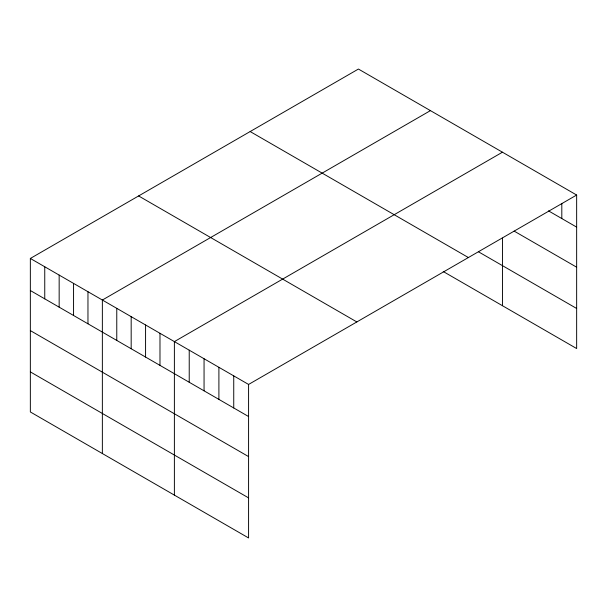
<?xml version="1.0" encoding="UTF-8"?>
<svg xmlns="http://www.w3.org/2000/svg" width="607" height="607" viewBox="0 0 607 607"><rect width="100%" height="100%" fill="white"/><g stroke="black" fill="none" stroke-linecap="round" stroke-linejoin="round"><path stroke-width="0.91" d="M576.65 195.037L248.582 384.443L248.582 537.954L30.35 411.963L30.35 258.453L358.418 69.046L576.65 195.037L576.65 348.547L443.239 271.526M430.439 110.618L102.363 300.033L102.363 453.543M502.452 152.198L174.384 341.612L174.384 495.115M548.531 210.887L576.65 227.117M514.167 231.115L576.65 267.194M478.445 251.776L576.65 308.477M250.16 131.552L468.384 257.543M138.616 195.947L356.84 321.945M30.35 258.453L248.582 384.443M30.35 290.533L248.582 416.531M30.35 330.603L248.582 456.601M30.35 371.894L248.582 497.884M561.809 203.451L561.809 218.55M502.452 238.111L502.452 305.708M233.741 375.877L233.741 407.965M218.899 367.311L218.899 399.391M204.058 358.745L204.058 390.825M189.225 350.178L189.225 382.258M159.982 333.296L159.982 365.376M145.574 324.98L145.574 357.06M131.173 316.664L131.173 348.744M116.772 308.348L116.772 340.428M87.962 291.717L87.962 323.797M73.561 283.401L73.561 315.481M59.16 275.085L59.16 307.165M44.751 266.769L44.751 298.849"/></g></svg>
